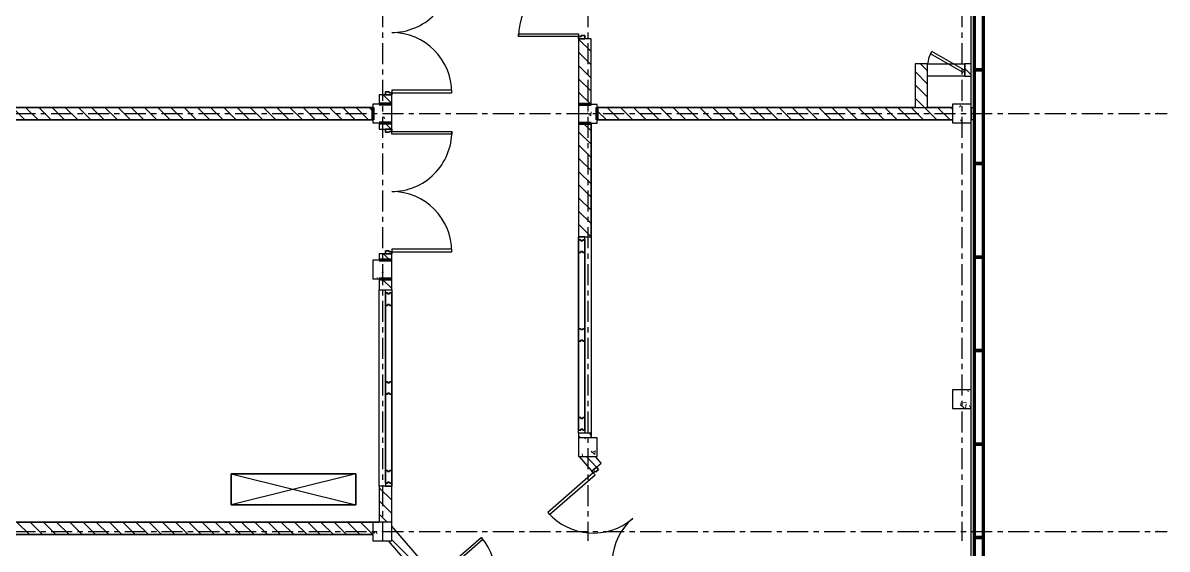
# Model space of a CAD drawing. Header units: millimetres. Extents: x -25371 to 2282244, y -90657 to 147824.
# Drawn here: x 2094679 to 2113042, y 26532 to 34970 of the extents above; entities that cross this region are included whole.
import ezdxf
from ezdxf.enums import TextEntityAlignment as Align

# ---------------------------------------------------------------- set-up
doc = ezdxf.new("R2010")
doc.units = ezdxf.units.MM
doc.linetypes.add('CENTER', pattern=[50.8, 31.75, -6.35, 6.35, -6.35])
doc.linetypes.add('TA_GL_000.90000', pattern=[2.475, 0.9, -0.225, 0.225, -0.225, 0.9])
for name, color, linetype in [('000 - 0_SYM_DWG_GRIDLINE_MAIN_COLOR_251', 251, 'Continuous'), ('000 - 0_SYM_DWG_SLOPE-SYM_TEXT_COLOR_3', 3, 'Continuous'), ('000 - EXISTING_BUILDING_MAIN_COLOR_1', 1, 'Continuous'), ('000 - EXISTING_BUILDING_MAIN_COLOR_251', 251, 'Continuous'), ('000 - GRID', 251, 'CENTER')]:
    doc.layers.add(name, color=color, linetype=linetype)
doc.styles.add('Arial', font='arial.ttf', dxfattribs={"height": 300})
doc.styles.add('TA', font='', dxfattribs={"height": 4.5})
doc.styles.get('TA').set_extended_font_data('Cordia New')
pattern_1 = [(45, (-24258.22, 8816.59), (-106.066, 106.066), [])]
pattern_2 = [(50, (-18558.2, 14816.6), (728.737, -63.756), [76.2, -838.2]), (355, (-18558.2, 14816.6), (-140.972, 764.228), [60.96, -670.56]), (100.451, (-18497.5, 14811.3), (587.77, 700.467), [64.76, -712.36]), (46.184, (-18558.2, 15019.8), (1084.316, -168.17), [114.3, -1257.3]), (96.636, (-18467.9, 15005.8), (949.61, 989.71), [97.14, -1068.54]), (351.184, (-18558.2, 15019.8), (949.62, 989.7), [91.44, -1005.84]), (21, (-18456.6, 14969), (606.458, -409.06), [76.2, -838.2]), (326, (-18456.6, 14969), (247.208, 736.753), [60.96, -670.56]), (71.451, (-18406.1, 14934.9), (853.668, 327.685), [64.76, -712.36]), (37.5, (-18558.22, 14816.59), (12.3547, 338.22), [33.528, -628.904, 33.528, -647.192, -673.1]), (37.5, (-18558.22, 14816.59), (12.3547, 338.22), [-1343.152, 33.528, -639.572]), (7.5, (-18558.2, 14816.6), (267.279, 400.722), [33.528, -354.584, 33.528, -613.664, -256.54]), (7.5, (-18558.2, 14816.6), (267.279, 400.722), [-1035.304, 33.528, -223.012]), (327.5, (-18784.78, 14816.59), (542.3633, -22.9153), [33.528, -220.472, 33.528, -1810.512]), (327.5, (-18784.78, 14816.59), (542.3633, -22.9153), [-287.528, -758.952, 33.528, -1018.032]), (317.5, (-18886.4, 14816.6), (592.517, 101.707), [33.528, -296.672, 33.528, -1239.52]), (317.5, (-18886.4, 14816.6), (592.517, 101.707), [-363.728, -492.76, 33.528, -713.232])]
pattern_3 = [(50, (-13978.2, 14816.6), (728.737, -63.756), [76.2, -838.2]), (355, (-13978.2, 14816.6), (-140.972, 764.228), [60.96, -670.56]), (100.451, (-13917.5, 14811.3), (587.77, 700.467), [64.76, -712.36]), (46.184, (-13978.2, 15019.8), (1084.316, -168.17), [114.3, -1257.3]), (96.636, (-13887.9, 15005.8), (949.61, 989.71), [97.14, -1068.54]), (351.184, (-13978.2, 15019.8), (949.62, 989.7), [91.44, -1005.84]), (21, (-13876.6, 14969), (606.458, -409.06), [76.2, -838.2]), (326, (-13876.6, 14969), (247.208, 736.753), [60.96, -670.56]), (71.451, (-13826.1, 14934.9), (853.668, 327.685), [64.76, -712.36]), (37.5, (-13978.22, 14816.59), (12.3547, 338.22), [33.528, -628.904, 33.528, -647.192, -673.1]), (37.5, (-13978.22, 14816.59), (12.3547, 338.22), [-1343.152, 33.528, -639.572]), (7.5, (-13978.2, 14816.6), (267.279, 400.722), [33.528, -354.584, 33.528, -613.664, -256.54]), (7.5, (-13978.2, 14816.6), (267.279, 400.722), [-1035.304, 33.528, -223.012]), (327.5, (-14204.78, 14816.59), (542.3633, -22.9153), [33.528, -220.472, 33.528, -1810.512]), (327.5, (-14204.78, 14816.59), (542.3633, -22.9153), [-287.528, -758.952, 33.528, -1018.032]), (317.5, (-14306.4, 14816.6), (592.517, 101.707), [33.528, -296.672, 33.528, -1239.52]), (317.5, (-14306.4, 14816.6), (592.517, 101.707), [-363.728, -492.76, 33.528, -713.232])]
pattern_4 = [(50, (-24258.2, 8816.6), (728.737, -63.756), [76.2, -838.2]), (355, (-24258.2, 8816.6), (-140.972, 764.228), [60.96, -670.56]), (100.451, (-24197.5, 8811.3), (587.77, 700.467), [64.76, -712.36]), (46.184, (-24258.2, 9019.8), (1084.316, -168.17), [114.3, -1257.3]), (96.636, (-24167.9, 9005.8), (949.61, 989.71), [97.14, -1068.54]), (351.184, (-24258.2, 9019.8), (949.62, 989.7), [91.44, -1005.84]), (21, (-24156.6, 8969), (606.458, -409.06), [76.2, -838.2]), (326, (-24156.6, 8969), (247.208, 736.753), [60.96, -670.56]), (71.451, (-24106.1, 8934.9), (853.668, 327.685), [64.76, -712.36]), (37.5, (-24258.22, 8816.59), (12.3547, 338.22), [33.528, -628.904, 33.528, -647.192, -673.1]), (37.5, (-24258.22, 8816.59), (12.3547, 338.22), [-1343.152, 33.528, -639.572]), (7.5, (-24258.2, 8816.6), (267.279, 400.722), [33.528, -354.584, 33.528, -613.664, -256.54]), (7.5, (-24258.2, 8816.6), (267.279, 400.722), [-1035.304, 33.528, -223.012]), (327.5, (-24484.78, 8816.59), (542.3633, -22.9153), [33.528, -220.472, 33.528, -758.952, -1051.56]), (327.5, (-24484.78, 8816.59), (542.3633, -22.9153), [-1046.48, 33.528, -1018.032]), (317.5, (-24586.4, 8816.6), (592.517, 101.707), [33.528, -296.672, 33.528, -492.76, -746.76]), (317.5, (-24586.4, 8816.6), (592.517, 101.707), [-856.488, 33.528, -713.232])]

# ---------------------------------------------------------------- blocks, each defined once
blk = doc.blocks.new('DPA_DR-DB-SW1 - D28_2000x2550 mm-5440789-2505-01 EGRESS LEVEL PLAN')
at = {"layer": '000 - EXISTING_BUILDING_MAIN_COLOR_251'}
for p, q in [((-965, 1071.35), (-922, 1071.35)), ((-965, 106.35), (-965, 1071.35)), ((-922, 1071.35), (-922, 106.35)), ((922, 1071.35), (922, 106.35)), ((965, 1071.35), (922, 1071.35)), ((965, 106.35), (965, 1071.35)), ((-965, 106.35), (-1000, 106.35)), ((-1000, 106.35), (-1000, 6.35)), ((-1000, 6.35), (-950, 6.35)), ((-922, 106.35), (-965, 106.35)), ((-965, 63.35), (-965, 106.35)), ((-950, 63.35), (-965, 63.35)), ((-950, 6.35), (-950, 63.35)), ((922, 106.35), (965, 106.35)), ((965, 63.35), (950, 63.35)), ((950, 63.35), (950, 6.35)), ((950, 6.35), (1000, 6.35)), ((965, 106.35), (965, 63.35)), ((1000, 106.35), (965, 106.35)), ((1000, 6.35), (1000, 106.35))]:
    blk.add_line(p, q, dxfattribs=at)
at = {"layer": '000 - EXISTING_BUILDING_MAIN_COLOR_251', "lineweight": 35}
for p, q in [((-1000, 6.35), (-1000, 106.35)), ((-1000, 106.35), (-965, 106.35)), ((-950, 6.35), (-1000, 6.35)), ((-965, 106.35), (-965, 63.35)), ((-965, 63.35), (-950, 63.35)), ((-950, 63.35), (-950, 6.35)), ((950, 6.35), (950, 63.35)), ((950, 63.35), (965, 63.35)), ((1000, 6.35), (950, 6.35)), ((965, 63.35), (965, 106.35)), ((965, 106.35), (1000, 106.35)), ((1000, 106.35), (1000, 6.35))]:
    blk.add_line(p, q, dxfattribs=at)
at = {"layer": '000 - EXISTING_BUILDING_MAIN_COLOR_251'}
for centre, start, end in [((-965, 106.35), 360, 90), ((965, 106.35), 90, 180)]:
    blk.add_arc(centre, 965, start, end, dxfattribs=at)
blk = doc.blocks.new('DPA_DR-DB-SW1 - D27_2000x2150 mm-5573033-2505-01 EGRESS LEVEL PLAN')
at = {"layer": '000 - EXISTING_BUILDING_MAIN_COLOR_251'}
for p, q in [((-965, 1071.35), (-922, 1071.35)), ((-965, 106.35), (-965, 1071.35)), ((-922, 1071.35), (-922, 106.35)), ((922, 1071.35), (922, 106.35)), ((965, 1071.35), (922, 1071.35)), ((965, 106.35), (965, 1071.35)), ((-965, 106.35), (-1000, 106.35)), ((-1000, 106.35), (-1000, 6.35)), ((-1000, 6.35), (-950, 6.35)), ((-922, 106.35), (-965, 106.35)), ((-965, 63.35), (-965, 106.35)), ((-950, 63.35), (-965, 63.35)), ((-950, 6.35), (-950, 63.35)), ((922, 106.35), (965, 106.35)), ((965, 63.35), (950, 63.35)), ((950, 63.35), (950, 6.35)), ((950, 6.35), (1000, 6.35)), ((965, 106.35), (965, 63.35)), ((1000, 106.35), (965, 106.35)), ((1000, 6.35), (1000, 106.35))]:
    blk.add_line(p, q, dxfattribs=at)
at = {"layer": '000 - EXISTING_BUILDING_MAIN_COLOR_251', "lineweight": 35}
for p, q in [((-1000, 6.35), (-1000, 106.35)), ((-1000, 106.35), (-965, 106.35)), ((-950, 6.35), (-1000, 6.35)), ((-965, 106.35), (-965, 63.35)), ((-965, 63.35), (-950, 63.35)), ((-950, 63.35), (-950, 6.35)), ((950, 6.35), (950, 63.35)), ((950, 63.35), (965, 63.35)), ((1000, 6.35), (950, 6.35)), ((965, 63.35), (965, 106.35)), ((965, 106.35), (1000, 106.35)), ((1000, 106.35), (1000, 6.35))]:
    blk.add_line(p, q, dxfattribs=at)
at = {"layer": '000 - EXISTING_BUILDING_MAIN_COLOR_251'}
for centre, start, end in [((-965, 106.35), 360, 90), ((965, 106.35), 90, 180)]:
    blk.add_arc(centre, 965, start, end, dxfattribs=at)
blk = doc.blocks.new('DPA_AC-BW - A33_3050H x 3150 W-5441142-2505-01 EGRESS LEVEL PLAN')
at = {"layer": '000 - EXISTING_BUILDING_MAIN_COLOR_1'}
for p, q in [((-1325, 0), (-1525, 0)), ((-1525, 0), (-1525, -35)), ((-1525, -35), (-1525, 0)), ((-1525, 0), (-1325, 0)), ((-1325, -35), (-1325, 0)), ((-1325, 0), (-1325, -35)), ((-100, 0), (-1325, 0)), ((-1325, 0), (-1325, -35)), ((-1325, -35), (-1325, 0)), ((-1325, 0), (-100, 0)), ((-1325, -35), (-1325, 0)), ((-1325, 0), (-100, 0)), ((-100, 0), (-1325, 0)), ((-1325, 0), (-1325, -35)), ((-1325, -35), (-1325, 0)), ((-1325, 0), (-100, 0)), ((-100, 0), (-1325, 0)), ((-1325, 0), (-1325, -35)), ((-100, 0), (-1325, 0)), ((-1325, 0), (-1325, -35)), ((-1325, 0), (-1325, -35)), ((-100, 0), (-1325, 0)), ((100, 0), (-100, 0)), ((-100, 0), (-100, -35)), ((-100, -35), (-100, 0)), ((-100, 0), (100, 0)), ((-100, -35), (-100, 0)), ((-100, 0), (-100, -35)), ((-100, 0), (-100, -35)), ((-100, -35), (-100, 0)), ((-100, 0), (-100, -35)), ((-100, -35), (-100, 0)), ((-100, -35), (-100, 0)), ((-100, -35), (-100, 0)), ((100, -35), (100, 0)), ((100, 0), (100, -35)), ((1325, 0), (100, 0)), ((100, 0), (100, -35)), ((100, -35), (100, 0)), ((100, 0), (1325, 0)), ((100, -35), (100, 0)), ((100, 0), (1325, 0)), ((1325, 0), (100, 0)), ((100, 0), (100, -35)), ((100, -35), (100, 0)), ((100, 0), (1325, 0)), ((1325, 0), (100, 0)), ((100, 0), (100, -35)), ((1325, 0), (100, 0)), ((100, 0), (100, -35)), ((100, 0), (100, -35)), ((1325, 0), (100, 0)), ((1525, 0), (1325, 0)), ((1325, 0), (1325, -35)), ((1325, -35), (1325, 0)), ((1325, 0), (1525, 0)), ((1325, -35), (1325, 0)), ((1325, 0), (1325, -35)), ((1325, 0), (1325, -35)), ((1325, -35), (1325, 0)), ((1325, 0), (1325, -35)), ((1325, -35), (1325, 0)), ((1325, -35), (1325, 0)), ((1325, -35), (1325, 0)), ((1525, 0), (1575, 0)), ((1525, -35), (1525, 0)), ((1525, -35), (1525, 0)), ((1525, 0), (1525, -35)), ((1575, 0), (1575, -100)), ((-1575, 0), (-1575, -100)), ((-1525, 0), (-1575, 0)), ((-1575, -100), (-1525, -100)), ((-1525, -35), (-1525, 0)), ((-1510, -35), (-1525, -35)), ((-1525, -35), (-1510, -35)), ((-1510, -35), (-1525, -35)), ((-1525, -65), (-1510, -65)), ((-1525, -100), (-1525, -65)), ((-1510, -65), (-1525, -65)), ((-1525, -65), (-1525, -100)), ((-1525, -100), (-1525, -65)), ((-1525, -65), (-1510, -65)), ((-1525, -100), (-1325, -100)), ((-1325, -100), (-1525, -100)), ((-1510, -65), (-1510, -35)), ((-1510, -35), (-1510, -65)), ((-1510, -65), (-1510, -35)), ((-1340, -65), (-1340, -35)), ((-1340, -35), (-1325, -35)), ((-1325, -35), (-1340, -35)), ((-1340, -35), (-1340, -65)), ((-1325, -35), (-1340, -35)), ((-1340, -35), (-1340, -65)), ((-1340, -65), (-1340, -35)), ((-1340, -35), (-1325, -35)), ((-1340, -65), (-1340, -35)), ((-1340, -35), (-1325, -35)), ((-1325, -35), (-1340, -35)), ((-1340, -35), (-1340, -65)), ((-1340, -65), (-1340, -35)), ((-1340, -35), (-1325, -35)), ((-1325, -35), (-1340, -35)), ((-1340, -35), (-1340, -65)), ((-1325, -35), (-1340, -35)), ((-1340, -35), (-1340, -65)), ((-1340, -35), (-1340, -65)), ((-1325, -35), (-1340, -35)), ((-1325, -65), (-1340, -65)), ((-1340, -65), (-1325, -65)), ((-1340, -65), (-1325, -65)), ((-1325, -65), (-1340, -65)), ((-1325, -65), (-1340, -65)), ((-1340, -65), (-1325, -65)), ((-1325, -65), (-1340, -65)), ((-1340, -65), (-1325, -65)), ((-1340, -65), (-1325, -65)), ((-1340, -65), (-1325, -65)), ((-1325, -100), (-1325, -65)), ((-1325, -65), (-1325, -100)), ((-1325, -65), (-1325, -100)), ((-1325, -100), (-1325, -65)), ((-1325, -100), (-1325, -65)), ((-1325, -65), (-1325, -100)), ((-1325, -100), (-1325, -65)), ((-1325, -65), (-1325, -100)), ((-1325, -65), (-1325, -100)), ((-1325, -65), (-1325, -100)), ((-1325, -100), (-100, -100)), ((-100, -100), (-1325, -100)), ((-100, -100), (-1325, -100)), ((-1325, -100), (-100, -100)), ((-100, -100), (-1325, -100)), ((-1325, -100), (-100, -100)), ((-1325, -100), (-100, -100)), ((-1325, -100), (-100, -100)), ((-100, -35), (-85, -35)), ((-85, -35), (-100, -35)), ((-85, -35), (-100, -35)), ((-100, -35), (-85, -35)), ((-100, -35), (-85, -35)), ((-85, -35), (-100, -35)), ((-100, -35), (-85, -35)), ((-85, -35), (-100, -35)), ((-85, -35), (-100, -35)), ((-85, -35), (-100, -35)), ((-85, -65), (-100, -65)), ((-100, -65), (-100, -100)), ((-100, -100), (-100, -65)), ((-100, -65), (-85, -65)), ((-100, -100), (-100, -65)), ((-100, -65), (-85, -65)), ((-85, -65), (-100, -65)), ((-100, -65), (-100, -100)), ((-85, -65), (-100, -65)), ((-100, -65), (-100, -100)), ((-100, -100), (-100, -65)), ((-100, -65), (-85, -65)), ((-85, -65), (-100, -65)), ((-100, -65), (-100, -100)), ((-100, -100), (-100, -65)), ((-100, -65), (-85, -65)), ((-100, -100), (-100, -65)), ((-100, -65), (-85, -65)), ((-100, -65), (-85, -65)), ((-100, -100), (-100, -65)), ((-100, -100), (100, -100)), ((100, -100), (-100, -100)), ((-85, -35), (-85, -65)), ((-85, -65), (-85, -35)), ((-85, -65), (-85, -35)), ((-85, -35), (-85, -65)), ((-85, -35), (-85, -65)), ((-85, -65), (-85, -35)), ((-85, -35), (-85, -65)), ((-85, -65), (-85, -35)), ((-85, -65), (-85, -35)), ((-85, -65), (-85, -35)), ((85, -65), (85, -35)), ((85, -35), (100, -35)), ((100, -35), (85, -35)), ((85, -35), (85, -65)), ((100, -35), (85, -35)), ((85, -35), (85, -65)), ((85, -65), (85, -35)), ((85, -35), (100, -35)), ((85, -65), (85, -35)), ((85, -35), (100, -35)), ((100, -35), (85, -35)), ((85, -35), (85, -65)), ((85, -65), (85, -35)), ((85, -35), (100, -35)), ((100, -35), (85, -35)), ((85, -35), (85, -65)), ((100, -35), (85, -35)), ((85, -35), (85, -65)), ((85, -35), (85, -65)), ((100, -35), (85, -35)), ((100, -65), (85, -65)), ((85, -65), (100, -65)), ((85, -65), (100, -65)), ((100, -65), (85, -65)), ((100, -65), (85, -65)), ((85, -65), (100, -65)), ((100, -65), (85, -65)), ((85, -65), (100, -65)), ((85, -65), (100, -65)), ((85, -65), (100, -65)), ((100, -100), (100, -65)), ((100, -65), (100, -100)), ((100, -65), (100, -100)), ((100, -100), (100, -65)), ((100, -100), (100, -65)), ((100, -65), (100, -100)), ((100, -100), (100, -65)), ((100, -65), (100, -100)), ((100, -65), (100, -100)), ((100, -65), (100, -100)), ((100, -100), (1325, -100)), ((1325, -100), (100, -100)), ((1325, -100), (100, -100)), ((100, -100), (1325, -100)), ((1325, -100), (100, -100)), ((100, -100), (1325, -100)), ((100, -100), (1325, -100)), ((100, -100), (1325, -100)), ((1325, -35), (1340, -35)), ((1340, -35), (1325, -35)), ((1340, -35), (1325, -35)), ((1325, -35), (1340, -35)), ((1325, -35), (1340, -35)), ((1340, -35), (1325, -35)), ((1325, -35), (1340, -35)), ((1340, -35), (1325, -35)), ((1340, -35), (1325, -35)), ((1340, -35), (1325, -35)), ((1340, -65), (1325, -65)), ((1325, -65), (1325, -100)), ((1325, -100), (1325, -65)), ((1325, -65), (1340, -65)), ((1325, -100), (1325, -65)), ((1325, -65), (1340, -65)), ((1340, -65), (1325, -65)), ((1325, -65), (1325, -100)), ((1340, -65), (1325, -65)), ((1325, -65), (1325, -100)), ((1325, -100), (1325, -65)), ((1325, -65), (1340, -65)), ((1340, -65), (1325, -65)), ((1325, -65), (1325, -100)), ((1325, -100), (1325, -65)), ((1325, -65), (1340, -65)), ((1325, -100), (1325, -65)), ((1325, -65), (1340, -65)), ((1325, -65), (1340, -65)), ((1325, -100), (1325, -65)), ((1325, -100), (1525, -100)), ((1525, -100), (1325, -100)), ((1340, -35), (1340, -65)), ((1340, -65), (1340, -35)), ((1340, -65), (1340, -35)), ((1340, -35), (1340, -65)), ((1340, -35), (1340, -65)), ((1340, -65), (1340, -35)), ((1340, -35), (1340, -65)), ((1340, -65), (1340, -35)), ((1340, -65), (1340, -35)), ((1340, -65), (1340, -35)), ((1510, -65), (1510, -35)), ((1510, -35), (1525, -35)), ((1510, -65), (1510, -35)), ((1510, -35), (1525, -35)), ((1525, -35), (1510, -35)), ((1510, -35), (1510, -65)), ((1525, -65), (1510, -65)), ((1525, -65), (1510, -65)), ((1510, -65), (1525, -65)), ((1525, -100), (1525, -65)), ((1525, -100), (1525, -65)), ((1525, -65), (1525, -100)), ((1575, -100), (1525, -100))]:
    blk.add_line(p, q, dxfattribs=at)
blk = doc.blocks.new('DPA_AC-BW - A33_3050H x 3150 W-5440962-2505-01 EGRESS LEVEL PLAN')
at = {"layer": '000 - EXISTING_BUILDING_MAIN_COLOR_1'}
for p, q in [((-1575, 100), (-1525, 100)), ((-1575, 0), (-1575, 100)), ((-1525, 0), (-1575, 0)), ((-1525, 100), (-1525, 65)), ((-1525, 100), (-1325, 100)), ((-1525, 65), (-1525, 100)), ((-1525, 100), (-1525, 65)), ((-1325, 100), (-1525, 100)), ((-1525, 65), (-1510, 65)), ((-1510, 65), (-1525, 65)), ((-1525, 65), (-1510, 65)), ((-1525, 35), (-1525, 0)), ((-1510, 35), (-1525, 35)), ((-1525, 35), (-1510, 35)), ((-1525, 0), (-1525, 35)), ((-1525, 35), (-1525, 0)), ((-1510, 35), (-1525, 35)), ((-1510, 65), (-1510, 35)), ((-1510, 35), (-1510, 65)), ((-1510, 65), (-1510, 35)), ((-1340, 65), (-1340, 35)), ((-1325, 65), (-1340, 65)), ((-1340, 65), (-1325, 65)), ((-1340, 35), (-1340, 65)), ((-1340, 65), (-1325, 65)), ((-1340, 35), (-1340, 65)), ((-1340, 65), (-1340, 35)), ((-1325, 65), (-1340, 65)), ((-1340, 35), (-1340, 65)), ((-1340, 65), (-1325, 65)), ((-1325, 65), (-1340, 65)), ((-1340, 65), (-1340, 35)), ((-1340, 35), (-1340, 65)), ((-1340, 65), (-1325, 65)), ((-1325, 65), (-1340, 65)), ((-1340, 65), (-1340, 35)), ((-1325, 65), (-1340, 65)), ((-1340, 65), (-1340, 35)), ((-1340, 65), (-1340, 35)), ((-1325, 65), (-1340, 65)), ((-1340, 35), (-1325, 35)), ((-1325, 35), (-1340, 35)), ((-1325, 35), (-1340, 35)), ((-1340, 35), (-1325, 35)), ((-1325, 35), (-1340, 35)), ((-1340, 35), (-1325, 35)), ((-1325, 35), (-1340, 35)), ((-1340, 35), (-1325, 35)), ((-1340, 35), (-1325, 35)), ((-1340, 35), (-1325, 35)), ((-1325, 100), (-1325, 65)), ((-1325, 65), (-1325, 100)), ((-1325, 100), (-100, 100)), ((-1325, 65), (-1325, 100)), ((-1325, 100), (-1325, 65)), ((-100, 100), (-1325, 100)), ((-1325, 65), (-1325, 100)), ((-1325, 100), (-100, 100)), ((-100, 100), (-1325, 100)), ((-1325, 100), (-1325, 65)), ((-1325, 65), (-1325, 100)), ((-1325, 100), (-100, 100)), ((-100, 100), (-1325, 100)), ((-1325, 100), (-1325, 65)), ((-100, 100), (-1325, 100)), ((-1325, 100), (-1325, 65)), ((-1325, 100), (-1325, 65)), ((-100, 100), (-1325, 100)), ((-1325, 35), (-1325, 0)), ((-1325, 0), (-1325, 35)), ((-1325, 0), (-1325, 35)), ((-1325, 35), (-1325, 0)), ((-1325, 0), (-1325, 35)), ((-1325, 35), (-1325, 0)), ((-1325, 0), (-1325, 35)), ((-1325, 35), (-1325, 0)), ((-1325, 35), (-1325, 0)), ((-1325, 35), (-1325, 0)), ((-100, 100), (100, 100)), ((-100, 65), (-100, 100)), ((-100, 100), (-100, 65)), ((100, 100), (-100, 100)), ((-100, 100), (-100, 65)), ((-100, 65), (-100, 100)), ((-100, 100), (-100, 65)), ((-100, 65), (-100, 100)), ((-100, 100), (-100, 65)), ((-100, 65), (-100, 100)), ((-100, 65), (-100, 100)), ((-100, 65), (-100, 100)), ((-85, 65), (-100, 65)), ((-100, 65), (-85, 65)), ((-100, 65), (-85, 65)), ((-85, 65), (-100, 65)), ((-100, 65), (-85, 65)), ((-85, 65), (-100, 65)), ((-100, 65), (-85, 65)), ((-85, 65), (-100, 65)), ((-85, 65), (-100, 65)), ((-85, 65), (-100, 65)), ((-100, 35), (-85, 35)), ((-100, 0), (-100, 35)), ((-100, 35), (-100, 0)), ((-85, 35), (-100, 35)), ((-100, 35), (-100, 0)), ((-85, 35), (-100, 35)), ((-100, 0), (-100, 35)), ((-100, 35), (-85, 35)), ((-100, 35), (-100, 0)), ((-85, 35), (-100, 35)), ((-100, 35), (-85, 35)), ((-100, 0), (-100, 35)), ((-100, 35), (-100, 0)), ((-85, 35), (-100, 35)), ((-100, 35), (-85, 35)), ((-100, 0), (-100, 35)), ((-100, 35), (-85, 35)), ((-100, 0), (-100, 35)), ((-100, 0), (-100, 35)), ((-100, 35), (-85, 35)), ((-85, 35), (-85, 65)), ((-85, 65), (-85, 35)), ((-85, 65), (-85, 35)), ((-85, 35), (-85, 65)), ((-85, 65), (-85, 35)), ((-85, 35), (-85, 65)), ((-85, 65), (-85, 35)), ((-85, 35), (-85, 65)), ((-85, 35), (-85, 65)), ((-85, 35), (-85, 65)), ((85, 65), (85, 35)), ((100, 65), (85, 65)), ((85, 65), (100, 65)), ((85, 35), (85, 65)), ((85, 65), (100, 65)), ((85, 35), (85, 65)), ((85, 65), (85, 35)), ((100, 65), (85, 65)), ((85, 35), (85, 65)), ((85, 65), (100, 65)), ((100, 65), (85, 65)), ((85, 65), (85, 35)), ((85, 35), (85, 65)), ((85, 65), (100, 65)), ((100, 65), (85, 65)), ((85, 65), (85, 35)), ((100, 65), (85, 65)), ((85, 65), (85, 35)), ((85, 65), (85, 35)), ((100, 65), (85, 65)), ((85, 35), (100, 35)), ((100, 35), (85, 35)), ((100, 35), (85, 35)), ((85, 35), (100, 35)), ((100, 35), (85, 35)), ((85, 35), (100, 35)), ((100, 35), (85, 35)), ((85, 35), (100, 35)), ((85, 35), (100, 35)), ((85, 35), (100, 35)), ((100, 100), (100, 65)), ((100, 65), (100, 100)), ((100, 100), (1325, 100)), ((100, 65), (100, 100)), ((100, 100), (100, 65)), ((1325, 100), (100, 100)), ((100, 65), (100, 100)), ((100, 100), (1325, 100)), ((1325, 100), (100, 100)), ((100, 100), (100, 65)), ((100, 65), (100, 100)), ((100, 100), (1325, 100)), ((1325, 100), (100, 100)), ((100, 100), (100, 65)), ((1325, 100), (100, 100)), ((100, 100), (100, 65)), ((100, 100), (100, 65)), ((1325, 100), (100, 100)), ((100, 35), (100, 0)), ((100, 0), (100, 35)), ((100, 0), (100, 35)), ((100, 35), (100, 0)), ((100, 0), (100, 35)), ((100, 35), (100, 0)), ((100, 0), (100, 35)), ((100, 35), (100, 0)), ((100, 35), (100, 0)), ((100, 35), (100, 0)), ((1325, 100), (1525, 100)), ((1325, 65), (1325, 100)), ((1325, 100), (1325, 65)), ((1525, 100), (1325, 100)), ((1325, 100), (1325, 65)), ((1325, 65), (1325, 100)), ((1325, 100), (1325, 65)), ((1325, 65), (1325, 100)), ((1325, 100), (1325, 65)), ((1325, 65), (1325, 100)), ((1325, 65), (1325, 100)), ((1325, 65), (1325, 100)), ((1340, 65), (1325, 65)), ((1325, 65), (1340, 65)), ((1325, 65), (1340, 65)), ((1340, 65), (1325, 65)), ((1325, 65), (1340, 65)), ((1340, 65), (1325, 65)), ((1325, 65), (1340, 65)), ((1340, 65), (1325, 65)), ((1340, 65), (1325, 65)), ((1340, 65), (1325, 65)), ((1325, 35), (1340, 35)), ((1325, 0), (1325, 35)), ((1325, 35), (1325, 0)), ((1340, 35), (1325, 35)), ((1325, 35), (1325, 0)), ((1340, 35), (1325, 35)), ((1325, 35), (1340, 35)), ((1325, 0), (1325, 35)), ((1340, 35), (1325, 35)), ((1325, 35), (1325, 0)), ((1325, 0), (1325, 35)), ((1325, 35), (1340, 35)), ((1340, 35), (1325, 35)), ((1325, 35), (1325, 0)), ((1325, 0), (1325, 35)), ((1325, 35), (1340, 35)), ((1325, 0), (1325, 35)), ((1325, 35), (1340, 35)), ((1325, 35), (1340, 35)), ((1325, 0), (1325, 35)), ((1340, 35), (1340, 65)), ((1340, 65), (1340, 35)), ((1340, 65), (1340, 35)), ((1340, 35), (1340, 65)), ((1340, 65), (1340, 35)), ((1340, 35), (1340, 65)), ((1340, 65), (1340, 35)), ((1340, 35), (1340, 65)), ((1340, 35), (1340, 65)), ((1340, 35), (1340, 65)), ((1510, 65), (1510, 35)), ((1525, 65), (1510, 65)), ((1510, 65), (1510, 35)), ((1525, 65), (1510, 65)), ((1510, 65), (1525, 65)), ((1510, 35), (1510, 65)), ((1510, 35), (1525, 35)), ((1510, 35), (1525, 35)), ((1525, 35), (1510, 35)), ((1525, 100), (1525, 65)), ((1575, 100), (1525, 100)), ((1525, 100), (1525, 65)), ((1525, 65), (1525, 100)), ((1525, 35), (1525, 0)), ((1525, 35), (1525, 0)), ((1525, 0), (1525, 35)), ((1575, 0), (1575, 100)), ((-1325, 0), (-1525, 0)), ((-1525, 0), (-1325, 0)), ((-100, 0), (-1325, 0)), ((-1325, 0), (-100, 0)), ((-100, 0), (-1325, 0)), ((-1325, 0), (-100, 0)), ((-100, 0), (-1325, 0)), ((-1325, 0), (-100, 0)), ((-1325, 0), (-100, 0)), ((-1325, 0), (-100, 0)), ((100, 0), (-100, 0)), ((-100, 0), (100, 0)), ((1325, 0), (100, 0)), ((100, 0), (1325, 0)), ((1325, 0), (100, 0)), ((100, 0), (1325, 0)), ((1325, 0), (100, 0)), ((100, 0), (1325, 0)), ((100, 0), (1325, 0)), ((100, 0), (1325, 0)), ((1525, 0), (1325, 0)), ((1325, 0), (1525, 0)), ((1525, 0), (1575, 0))]:
    blk.add_line(p, q, dxfattribs=at)
blk = doc.blocks.new('DPA_Rectangular - 300 x 300mm-V64-2505-01 EGRESS LEVEL PLAN')
at = {"layer": '000 - EXISTING_BUILDING_MAIN_COLOR_1', "lineweight": 9}
h = blk.add_hatch(dxfattribs=at)
h.set_pattern_fill('FP_12', color=256, style=0, pattern_type=2)
h.set_pattern_definition(pattern_2)
h.paths.add_polyline_path([(-50, -150), (150, -150), (150, 150), (-150, 150), (-150, -150), (-100, -150)])
h = blk.add_hatch(dxfattribs=at)
h.set_pattern_fill('FP_12', color=256, style=0, pattern_type=2)
h.set_pattern_definition(pattern_2)
h.paths.add_polyline_path([(-50, -150), (150, -150), (150, 150), (-150, 150), (-150, -150), (-100, -150)])
at = {"layer": '000 - EXISTING_BUILDING_MAIN_COLOR_1'}
for p, q in [((150, 150), (-150, 150)), ((-150, 150), (-150, -150)), ((150, -150), (150, 150)), ((-150, -150), (150, -150))]:
    blk.add_line(p, q, dxfattribs=at)
blk = doc.blocks.new('DPA_DR-DB-SW1 - D27_2000x2150 mm-V79-2505-01 EGRESS LEVEL PLAN')
at = {"layer": '000 - EXISTING_BUILDING_MAIN_COLOR_251'}
for p, q in [((-965, 1071.35), (-922, 1071.35)), ((-965, 106.35), (-965, 1071.35)), ((-922, 1071.35), (-922, 106.35)), ((922, 1071.35), (922, 106.35)), ((965, 1071.35), (922, 1071.35)), ((965, 106.35), (965, 1071.35)), ((-965, 106.35), (-1000, 106.35)), ((-1000, 106.35), (-1000, 6.35)), ((-1000, 6.35), (-950, 6.35)), ((-922, 106.35), (-965, 106.35)), ((-965, 63.35), (-965, 106.35)), ((-950, 63.35), (-965, 63.35)), ((-950, 6.35), (-950, 63.35)), ((922, 106.35), (965, 106.35)), ((965, 63.35), (950, 63.35)), ((950, 63.35), (950, 6.35)), ((950, 6.35), (1000, 6.35)), ((965, 106.35), (965, 63.35)), ((1000, 106.35), (965, 106.35)), ((1000, 6.35), (1000, 106.35))]:
    blk.add_line(p, q, dxfattribs=at)
at = {"layer": '000 - EXISTING_BUILDING_MAIN_COLOR_251', "lineweight": 35}
for p, q in [((-1000, 6.35), (-1000, 106.35)), ((-1000, 106.35), (-965, 106.35)), ((-950, 6.35), (-1000, 6.35)), ((-965, 106.35), (-965, 63.35)), ((-965, 63.35), (-950, 63.35)), ((-950, 63.35), (-950, 6.35)), ((950, 6.35), (950, 63.35)), ((950, 63.35), (965, 63.35)), ((1000, 6.35), (950, 6.35)), ((965, 63.35), (965, 106.35)), ((965, 106.35), (1000, 106.35)), ((1000, 106.35), (1000, 6.35))]:
    blk.add_line(p, q, dxfattribs=at)
at = {"layer": '000 - EXISTING_BUILDING_MAIN_COLOR_251'}
for centre, start, end in [((-965, 106.35), 360, 90), ((965, 106.35), 90, 180)]:
    blk.add_arc(centre, 965, start, end, dxfattribs=at)
blk = doc.blocks.new('DPA_DR-DB-SW1 - D27_2000x2150 mm-V80-2505-01 EGRESS LEVEL PLAN')
at = {"layer": '000 - EXISTING_BUILDING_MAIN_COLOR_251'}
for p, q in [((-965, 1071.35), (-922, 1071.35)), ((-965, 106.35), (-965, 1071.35)), ((-922, 1071.35), (-922, 106.35)), ((922, 1071.35), (922, 106.35)), ((965, 1071.35), (922, 1071.35)), ((965, 106.35), (965, 1071.35)), ((-965, 106.35), (-1000, 106.35)), ((-1000, 106.35), (-1000, 6.35)), ((-1000, 6.35), (-950, 6.35)), ((-922, 106.35), (-965, 106.35)), ((-965, 63.35), (-965, 106.35)), ((-950, 63.35), (-965, 63.35)), ((-950, 6.35), (-950, 63.35)), ((922, 106.35), (965, 106.35)), ((965, 63.35), (950, 63.35)), ((950, 63.35), (950, 6.35)), ((950, 6.35), (1000, 6.35)), ((965, 106.35), (965, 63.35)), ((1000, 106.35), (965, 106.35)), ((1000, 6.35), (1000, 106.35))]:
    blk.add_line(p, q, dxfattribs=at)
at = {"layer": '000 - EXISTING_BUILDING_MAIN_COLOR_251', "lineweight": 35}
for p, q in [((-1000, 6.35), (-1000, 106.35)), ((-1000, 106.35), (-965, 106.35)), ((-950, 6.35), (-1000, 6.35)), ((-965, 106.35), (-965, 63.35)), ((-965, 63.35), (-950, 63.35)), ((-950, 63.35), (-950, 6.35)), ((950, 6.35), (950, 63.35)), ((950, 63.35), (965, 63.35)), ((1000, 6.35), (950, 6.35)), ((965, 63.35), (965, 106.35)), ((965, 106.35), (1000, 106.35)), ((1000, 106.35), (1000, 6.35))]:
    blk.add_line(p, q, dxfattribs=at)
at = {"layer": '000 - EXISTING_BUILDING_MAIN_COLOR_251'}
for centre, start, end in [((-965, 106.35), 360, 90), ((965, 106.35), 90, 180)]:
    blk.add_arc(centre, 965, start, end, dxfattribs=at)
blk = doc.blocks.new('DPA_Rectangular - 300 x 300mm-V97-2505-01 EGRESS LEVEL PLAN')
at = {"layer": '000 - EXISTING_BUILDING_MAIN_COLOR_1', "lineweight": 9}
h = blk.add_hatch(dxfattribs=at)
h.set_pattern_fill('FP_21', color=256, style=0, pattern_type=2)
h.set_pattern_definition(pattern_3)
h.paths.add_polyline_path([(150, -150), (150, 150), (-150, 150), (-150, -150)])
h = blk.add_hatch(dxfattribs=at)
h.set_pattern_fill('FP_21', color=256, style=0, pattern_type=2)
h.set_pattern_definition(pattern_3)
h.paths.add_polyline_path([(150, -150), (150, 150), (-150, 150), (-150, -150)])
at = {"layer": '000 - EXISTING_BUILDING_MAIN_COLOR_1'}
for p, q in [((150, 150), (-150, 150)), ((-150, 150), (-150, -150)), ((150, -150), (150, 150)), ((-150, -150), (150, -150))]:
    blk.add_line(p, q, dxfattribs=at)
blk = doc.blocks.new('System Panel - DPA-AR_Facade_Solid Panel 150mm-5074316-2505-01 EGRESS LEVEL PLAN')
at = {"layer": '000 - EXISTING_BUILDING_MAIN_COLOR_1', "lineweight": 70}
for p, q in [((750, 200), (-750, 200)), ((-750, 200), (-750, 50)), ((750, 50), (750, 200)), ((-750, 50), (750, 50))]:
    blk.add_line(p, q, dxfattribs=at)
blk = doc.blocks.new('A19 - A3 _Wall_ Acess Panel 600x600-5441504-2505-01 EGRESS LEVEL PLAN')
at = {"layer": '000 - EXISTING_BUILDING_MAIN_COLOR_1'}
for p, q in [((-290, 4), (-269, 41)), ((-290, 4), (229, -296)), ((-269, 41), (251, -259)), ((251, -259), (229, -296))]:
    blk.add_line(p, q, dxfattribs=at)
blk.add_arc((-150, -54), 452, 332.3021, 354.1004, dxfattribs=at)
blk = doc.blocks.new('M_Concrete-Rectangular-Column - C1 300 x 300mm-V108-2505-01 EGRESS LEVEL PLAN')
at = {"layer": '000 - EXISTING_BUILDING_MAIN_COLOR_1', "lineweight": 9}
h = blk.add_hatch(dxfattribs=at)
h.set_pattern_fill('FP_32', color=256, style=0, pattern_type=2)
h.set_pattern_definition([(50, (-13208.2, 8816.5), (728.737, -63.756), [76.2, -838.2]), (355, (-13208.2, 8816.5), (-140.97, 764.228), [60.96, -670.56]), (100.451, (-13147.5, 8811.2), (587.77, 700.467), [64.76, -712.36]), (46.184, (-13208.2, 9019.7), (1084.316, -168.17), [114.3, -1257.3]), (96.636, (-13117.8, 9005.7), (949.61, 989.71), [97.14, -1068.54]), (351.184, (-13208.2, 9019.7), (949.62, 989.7), [91.44, -1005.84]), (21, (-13106.6, 8968.9), (606.458, -409.06), [76.2, -838.2]), (326, (-13106.6, 8968.9), (247.21, 736.753), [60.96, -670.56]), (71.451, (-13056.06, 8934.8), (853.668, 327.685), [64.76, -712.36]), (37.5, (-13208.2, 8816.5), (12.3547, 338.22), [33.528, -628.904, 33.528, -647.192, -673.1]), (37.5, (-13208.2, 8816.5), (12.3547, 338.22), [-1343.152, 33.528, -639.572]), (7.5, (-13208.2, 8816.5), (267.279, 400.722), [33.528, -354.584, 33.528, -613.664, -256.54]), (7.5, (-13208.2, 8816.5), (267.279, 400.722), [-1035.304, 33.528, -223.012]), (327.5, (-13434.77, 8816.5), (542.3633, -22.9153), [33.528, -220.472, 33.528, -1810.512]), (327.5, (-13434.77, 8816.5), (542.3633, -22.9153), [-287.528, -758.952, 33.528, -1018.032]), (317.5, (-13536.37, 8816.5), (592.517, 101.707), [33.528, -296.672, 33.528, -492.76, -746.76]), (317.5, (-13536.37, 8816.5), (592.517, 101.707), [-856.488, 33.528, -713.232])])
h.paths.add_polyline_path([(-150, -150), (150, -150), (150, 150), (-150, 150), (-150, -121)])
at = {"layer": '000 - EXISTING_BUILDING_MAIN_COLOR_1'}
for p, q in [((150, 150), (-150, 150)), ((-150, 150), (-150, -150)), ((150, -150), (150, 150)), ((-150, -150), (150, -150))]:
    blk.add_line(p, q, dxfattribs=at)
blk = doc.blocks.new('M_Concrete-Rectangular-Column - C1 300 x 300mm-V109-2505-01 EGRESS LEVEL PLAN')
at = {"layer": '000 - EXISTING_BUILDING_MAIN_COLOR_1', "lineweight": 9}
h = blk.add_hatch(dxfattribs=at)
h.set_pattern_fill('FP_33', color=256, style=0, pattern_type=2)
h.set_pattern_definition([(50, (-11855.14, 5516.5), (728.737, -63.756), [76.2, -838.2]), (355, (-11855.14, 5516.5), (-140.97, 764.228), [60.96, -670.56]), (100.451, (-11794.4, 5511.2), (587.77, 700.467), [64.76, -712.36]), (46.184, (-11855.1, 5719.7), (1084.316, -168.17), [114.3, -1257.3]), (96.636, (-11764.8, 5705.7), (949.61, 989.71), [97.14, -1068.54]), (351.184, (-11855.1, 5719.7), (949.62, 989.7), [91.44, -1005.84]), (21, (-11753.54, 5668.9), (606.458, -409.06), [76.2, -838.2]), (326, (-11753.54, 5668.9), (247.21, 736.753), [60.96, -670.56]), (71.451, (-11703, 5634.8), (853.67, 327.685), [64.76, -712.36]), (37.5, (-11855.14, 5516.5), (12.3547, 338.22), [33.528, -628.904, 33.528, -647.192, -673.1]), (37.5, (-11855.14, 5516.5), (12.3547, 338.22), [-1343.152, 33.528, -639.572]), (7.5, (-11855.14, 5516.5), (267.279, 400.722), [33.528, -354.584, 33.528, -613.664, -256.54]), (7.5, (-11855.14, 5516.5), (267.279, 400.722), [-1035.304, 33.528, -223.012]), (327.5, (-12081.7, 5516.5), (542.3633, -22.9153), [33.528, -220.472, 33.528, -1810.512]), (327.5, (-12081.7, 5516.5), (542.3633, -22.9153), [-287.528, -758.952, 33.528, -1018.032]), (317.5, (-12183.3, 5516.5), (592.517, 101.707), [33.528, -296.672, 33.528, -492.76, -746.76]), (317.5, (-12183.3, 5516.5), (592.517, 101.707), [-856.488, 33.528, -713.232])])
h.paths.add_polyline_path([(-150, -150), (150, -150), (150, 150), (-150, 150), (-150, -93)])
at = {"layer": '000 - EXISTING_BUILDING_MAIN_COLOR_1'}
for p, q in [((150, 150), (-150, 150)), ((-150, 150), (-150, -150)), ((150, -150), (150, 150)), ((-150, -150), (150, -150))]:
    blk.add_line(p, q, dxfattribs=at)
blk = doc.blocks.new('A$C4b8f3cd2')
at = {"layer": '000 - EXISTING_BUILDING_MAIN_COLOR_251', "lineweight": 9}
h = blk.add_hatch(dxfattribs=at)
h.set_pattern_fill('FP_3', color=256, style=0, pattern_type=2)
h.set_pattern_definition(pattern_1)
h.paths.add_polyline_path([(-12250, 3350), (-12250, 12050), (-12450, 12050), (-12450, 3450), (-12253, 3450), (-12253, 3350)])
h = blk.add_hatch(dxfattribs=at)
h.set_pattern_fill('FP_3', color=256, style=0, pattern_type=2)
h.set_pattern_definition(pattern_1)
h.paths.add_polyline_path([(-5800, 3450), (-5600, 3450), (-5600, 11550), (-5800, 11550), (-5800, 3725)])
h.paths.add_polyline_path([(-5800, 11850), (-5600, 11850), (-5600, 12050), (-5800, 12050)])
h = blk.add_hatch(dxfattribs=at)
h.set_pattern_fill('FP_3', color=256, style=0, pattern_type=2)
h.set_pattern_definition(pattern_1)
h.paths.add_polyline_path([(-8003, 3150), (-7950, 3150), (-7950, 3350), (-8050, 3350), (-8050, 3150)])
h.paths.add_polyline_path([(-5950, 3150), (-5850, 3150), (-5850, 3350), (-5950, 3350), (-5950, 3193)])
h.paths.add_polyline_path([(-8525, 3150), (-8350, 3150), (-8350, 3350), (-8525, 3350), (-8525, 3250)])
h.paths.add_polyline_path([(-5400, 3150), (-5400, 3350), (-5550, 3350), (-5550, 3150)])
h.paths.add_polyline_path([(-12314, 3150), (-11675, 3150), (-11675, 3350), (-12253, 3350), (-12253, 3150), (-12314, 3150)])
h.paths.add_polyline_path([(-2208, 3150), (-150, 3150), (-150, 3350), (-3400, 3350), (-3400, 3150)])
h.paths.add_polyline_path([(6500, 3150), (6500, 3150), (6500, 3350), (4900, 3350), (4900, 3150), (6057, 3150)])
h.paths.add_polyline_path([(6850, 3150), (6850, 3350), (6800, 3350), (6800, 3150)])
h.paths.add_polyline_path([(650, 3150), (650, 3350), (150, 3350), (150, 3150), (650, 3150)])
h.paths.add_polyline_path([(3400, 3150), (3800, 3150), (3800, 3350), (2650, 3350), (2650, 3150)])
h = blk.add_hatch(dxfattribs=at)
h.set_pattern_fill('FP_25', color=256, style=0, pattern_type=2)
h.set_pattern_definition(pattern_4)
h.paths.add_polyline_path([(-8350, 3150), (-8050, 3150), (-8050, 3450), (-8350, 3450), (-8350, 3350)])
h = blk.add_hatch(dxfattribs=at)
h.set_pattern_fill('FP_25', color=256, style=0, pattern_type=2)
h.set_pattern_definition(pattern_4)
h.paths.add_polyline_path([(-5850, 3150), (-5550, 3150), (-5550, 3450), (-5850, 3450), (-5850, 3350)])
h = blk.add_hatch(dxfattribs=at)
h.set_pattern_fill('FP_3', color=256, style=0, pattern_type=2)
h.set_pattern_definition(pattern_1)
h.paths.add_polyline_path([(-17178, -1078), (-14612, 1153), (-14743, 1304), (-14894, 1172), (-14763, 1021), (-14990, 825), (-15121, 975), (-17309, -927), (-17180, -1076)])
h.paths.add_polyline_path([(-13103, 2465), (-12314, 3150), (-12553, 3150), (-12553, 3208), (-13234, 2616), (-13111, 2474)])
h = blk.add_hatch(dxfattribs=at)
h.set_pattern_fill('FP_3', color=256, style=0, pattern_type=2)
h.set_pattern_definition(pattern_1)
h.paths.add_polyline_path([(4000, -50), (4000, 150), (3600, 150), (3600, -50), (3810, -50)])
h.paths.add_polyline_path([(-2500, -50), (-150, -50), (-150, 150), (-2500, 150), (-2500, 50)])
h.paths.add_polyline_path([(2438, -50), (2500, -50), (2500, 150), (150, 150), (150, -50)])
h.paths.add_polyline_path([(-4500, -50), (-4500, 150), (-5553, 150), (-5553, -50), (-4562, -50)])
h.paths.add_polyline_path([(-7675, -50), (-5853, -50), (-5853, 150), (-7675, 150), (-7675, 50)])
h.paths.add_polyline_path([(-10900, -50), (-10825, -50), (-10825, 150), (-10900, 150), (-10900, 24)])
h.paths.add_polyline_path([(-11423, -50), (-11200, -50), (-11200, 144), (-11371, -5)])
h = blk.add_hatch(dxfattribs=at)
h.set_pattern_fill('FP_25', color=256, style=0, pattern_type=2)
h.set_pattern_definition(pattern_4)
h.paths.add_polyline_path([(-5853, -150), (-5553, -150), (-5553, 150), (-5853, 150), (-5853, -50)])
h = blk.add_hatch(dxfattribs=at)
h.set_pattern_fill('FP_3', color=256, style=0, pattern_type=2)
h.set_pattern_definition(pattern_1)
h.paths.add_polyline_path([(-13117, -1787), (-12815, -1525), (-12946, -1374), (-13248, -1636), (-13117, -1787)])
h.paths.add_polyline_path([(-11305, -213), (-11200, -121), (-11200, -50), (-11423, -50), (-11437, -62), (-11342, -170)])
h = blk.add_hatch(dxfattribs=at)
h.set_pattern_fill('FP_3', color=256, style=0, pattern_type=2)
h.set_pattern_definition(pattern_1)
h.paths.add_polyline_path([(-5800, -5850), (-5600, -5850), (-5600, -150), (-5800, -150), (-5800, -5353)])
h = blk.add_hatch(dxfattribs=at)
h.set_pattern_fill('FP_3', color=256, style=0, pattern_type=2)
h.set_pattern_definition(pattern_1)
h.paths.add_polyline_path([(-4900, -5450), (-4900, -5250), (-5600, -5250), (-5600, -5450)])
h = blk.add_hatch(dxfattribs=at)
h.set_pattern_fill('FP_3', color=256, style=0, pattern_type=2)
h.set_pattern_definition(pattern_1)
h.paths.add_polyline_path([(-5100, -6150), (-4900, -6150), (-4900, -6050), (-5100, -6050)])
at = {"layer": '000 - EXISTING_BUILDING_MAIN_COLOR_1'}
for p, q in [((-12450, 12050), (-12450, 3450)), ((-12450, 3450), (-12450, 12050)), ((-12250, 3350), (-12250, 12050)), ((-12250, 12050), (-12250, 3350)), ((-5800, 11550), (-5800, 3450)), ((-5800, 3450), (-5800, 11550)), ((-5600, 3450), (-5600, 11550)), ((-5600, 11550), (-5600, 3450)), ((-11475, 3725), (-11975, 5725)), ((-11475, 5725), (-11975, 3725)), ((-11975, 5725), (-11475, 5725)), ((-11975, 3725), (-11975, 5725)), ((-11975, 5725), (-11475, 5725)), ((-11975, 3725), (-11975, 5725)), ((-11475, 5725), (-11975, 5725)), ((-11975, 5725), (-11475, 5725)), ((-11975, 5725), (-11975, 3725)), ((-11975, 3725), (-11975, 5725)), ((-11475, 5725), (-11475, 3725)), ((-11475, 5725), (-11475, 3725)), ((-11475, 5725), (-11475, 3725)), ((-11475, 3725), (-11475, 5725)), ((-11475, 3725), (-11975, 3725)), ((-11475, 3725), (-11975, 3725)), ((-11975, 3725), (-11475, 3725)), ((-11475, 3725), (-11975, 3725)), ((-11675, 3350), (-12250, 3350)), ((-11675, 3250), (-11675, 3350)), ((-11675, 3350), (-8525, 3350)), ((-11675, 3150), (-11675, 3350)), ((-8350, 3350), (-8525, 3350)), ((-8525, 3350), (-8525, 3250)), ((-8525, 3350), (-8525, 3150)), ((-8050, 3450), (-8350, 3450)), ((-8350, 3450), (-8350, 3350)), ((-8050, 3350), (-8050, 3450)), ((-7950, 3350), (-8050, 3350)), ((-7950, 3250), (-7950, 3350)), ((-7950, 3150), (-7950, 3350)), ((-5850, 3350), (-5950, 3350)), ((-5950, 3350), (-5950, 3250)), ((-5950, 3350), (-5950, 3150)), ((-5800, 3450), (-5850, 3450)), ((-5850, 3450), (-5850, 3350)), ((-5550, 3450), (-5600, 3450)), ((-5550, 3350), (-5550, 3450)), ((-5400, 3350), (-5550, 3350)), ((-5400, 3250), (-5400, 3350)), ((-5400, 3150), (-5400, 3350)), ((-12553, 3208), (-13234, 2616)), ((-13103, 2465), (-12314, 3150)), ((-12450, 3150), (-11675, 3150)), ((-11675, 3150), (-11675, 3250)), ((-8525, 3150), (-11675, 3150)), ((-8525, 3250), (-8525, 3150)), ((-8525, 3150), (-8350, 3150)), ((-8350, 3150), (-8050, 3150)), ((-8050, 3150), (-7950, 3150)), ((-7950, 3150), (-7950, 3250)), ((-5950, 3250), (-5950, 3150)), ((-5950, 3150), (-5850, 3150)), ((-5850, 3150), (-5550, 3150)), ((-5550, 3150), (-5400, 3150)), ((-5400, 3150), (-5400, 3250)), ((-11308, 50), (-11423, -50)), ((-11200, 144), (-11308, 50)), ((-10825, 150), (-10900, 150)), ((-10825, 50), (-10825, 150)), ((-10825, 150), (-7675, 150)), ((-10825, -50), (-10825, 150)), ((-10825, -50), (-10825, 50)), ((-5853, 150), (-7675, 150)), ((-7675, 150), (-7675, 50)), ((-7675, 150), (-7675, -50)), ((-7675, 50), (-7675, -50)), ((-5553, 150), (-5853, 150)), ((-4500, 150), (-5553, 150)), ((-4500, 50), (-4500, 150)), ((-4500, -50), (-4500, 150)), ((-4500, -50), (-4500, 50)), ((-11423, -50), (-11437, -62)), ((-11437, -62), (-11371, -137)), ((-11437, -62), (-11305, -213)), ((-11371, -137), (-11305, -213)), ((-11305, -213), (-11200, -121)), ((-10900, -50), (-10825, -50)), ((-5853, -50), (-10900, -50)), ((-7675, -50), (-10825, -50)), ((-7675, -50), (-5853, -50)), ((-5853, -50), (-5853, -150)), ((-5853, -150), (-5800, -150)), ((-5800, -150), (-5800, -5850)), ((-5800, -5850), (-5800, -150)), ((-5600, -5250), (-5600, -150)), ((-5600, -150), (-5600, -5850)), ((-5600, -150), (-5553, -150)), ((-5553, -50), (-4500, -50)), ((-5553, -150), (-5553, -50)), ((-4900, -5250), (-5600, -5250)), ((-4900, -5450), (-4900, -5250)), ((-5600, -5850), (-5600, -5450)), ((-5600, -5450), (-4900, -5450)), ((-5100, -6050), (-5100, -5450)), ((-5100, -5450), (-4900, -5450)), ((-4900, -5450), (-4900, -6050)), ((-5100, -6050), (-5100, -6150)), ((-5000, -6050), (-5100, -6050)), ((-5100, -6050), (-4900, -6050)), ((-4900, -6050), (-5000, -6050)), ((-4900, -6150), (-4900, -6050)), ((-16811, -6150), (6800, -6150)), ((-16767, -6200), (-5800, -6200)), ((-5800, -6150), (-5600, -6150)), ((-5600, -6150), (-5800, -6150)), ((-5600, -6150), (-5800, -6150)), ((-5800, -6150), (-5600, -6150)), ((-5800, -6200), (-5800, -6150)), ((-5600, -6150), (-5600, -6200)), ((-5600, -6200), (3800, -6200)), ((-5100, -6150), (-5000, -6150)), ((-5000, -6150), (-4900, -6150))]:
    blk.add_line(p, q, dxfattribs=at)
at = {"layer": '000 - EXISTING_BUILDING_MAIN_COLOR_1', "lineweight": 9}
for p, q in [((-8350, 3250), (-8350, 3350)), ((-8050, 3350), (-8050, 3250)), ((-5850, 3250), (-5850, 3350)), ((-5800, 3450), (-5600, 3450)), ((-5550, 3350), (-5550, 3250)), ((-8350, 3150), (-8350, 3250)), ((-8050, 3250), (-8050, 3150)), ((-5850, 3150), (-5850, 3250)), ((-5550, 3250), (-5550, 3150)), ((-5853, 50), (-5853, 150)), ((-5853, -50), (-5853, 50)), ((-5553, 150), (-5553, 50)), ((-5553, 50), (-5553, -50)), ((-5600, -150), (-5800, -150))]:
    blk.add_line(p, q, dxfattribs=at)
at = {"layer": '000 - EXISTING_BUILDING_MAIN_COLOR_1', "lineweight": 100}
for p, q in [((-8350, 3350), (-8350, 3150)), ((-8050, 3150), (-8050, 3350)), ((-5850, 3350), (-5850, 3150)), ((-5600, 3450), (-5800, 3450)), ((-5550, 3150), (-5550, 3350)), ((-5853, 150), (-5853, -50)), ((-5553, -50), (-5553, 150)), ((-5800, -150), (-5600, -150))]:
    blk.add_line(p, q, dxfattribs=at)
at = {"layer": '000 - EXISTING_BUILDING_MAIN_COLOR_1', "lineweight": 100, "rotation": 8.934895195971333e-05}
for name, p in [('M_Concrete-Rectangular-Column - C1 300 x 300mm-V109-2505-01 EGRESS LEVEL PLAN', (-12403, 3300)), ('M_Concrete-Rectangular-Column - C1 300 x 300mm-V108-2505-01 EGRESS LEVEL PLAN', (-11050, 0))]:
    blk.add_blockref(name, p, dxfattribs=at)
at = {"layer": '000 - EXISTING_BUILDING_MAIN_COLOR_1'}
for name, p, rotation in [('DPA_AC-BW - A33_3050H x 3150 W-5440962-2505-01 EGRESS LEVEL PLAN', (-10100, 3250), 180), ('DPA_AC-BW - A33_3050H x 3150 W-5441142-2505-01 EGRESS LEVEL PLAN', (-9250, 50), 180), ('A19 - A3 _Wall_ Acess Panel 600x600-5441504-2505-01 EGRESS LEVEL PLAN', (-5000, -5750), 89.99999999999984), ('System Panel - DPA-AR_Facade_Solid Panel 150mm-5074316-2505-01 EGRESS LEVEL PLAN', (-13250, -6150), 180), ('System Panel - DPA-AR_Facade_Solid Panel 150mm-5074316-2505-01 EGRESS LEVEL PLAN', (-11750, -6150), 180), ('System Panel - DPA-AR_Facade_Solid Panel 150mm-5074316-2505-01 EGRESS LEVEL PLAN', (-10250, -6150), 180), ('System Panel - DPA-AR_Facade_Solid Panel 150mm-5074316-2505-01 EGRESS LEVEL PLAN', (-8750, -6150), 180), ('System Panel - DPA-AR_Facade_Solid Panel 150mm-5074316-2505-01 EGRESS LEVEL PLAN', (-7250, -6150), 180), ('System Panel - DPA-AR_Facade_Solid Panel 150mm-5074316-2505-01 EGRESS LEVEL PLAN', (-5750, -6150), 180), ('System Panel - DPA-AR_Facade_Solid Panel 150mm-5074316-2505-01 EGRESS LEVEL PLAN', (-4250, -6150), 180)]:
    blk.add_blockref(name, p, dxfattribs=dict(at, rotation=rotation))
for name, p in [('DPA_Rectangular - 300 x 300mm-V97-2505-01 EGRESS LEVEL PLAN', (-10280, -6000)), ('DPA_Rectangular - 300 x 300mm-V64-2505-01 EGRESS LEVEL PLAN', (-5700, -6000))]:
    blk.add_blockref(name, p, dxfattribs=at)
at = {"layer": '000 - EXISTING_BUILDING_MAIN_COLOR_251'}
for name, p, rotation in [('DPA_DR-DB-SW1 - D27_2000x2150 mm-5573033-2505-01 EGRESS LEVEL PLAN', (-6950, 3256), 180), ('DPA_DR-DB-SW1 - D27_2000x2150 mm-5573033-2505-01 EGRESS LEVEL PLAN', (-4400, 3256), 180), ('DPA_DR-DB-SW1 - D27_2000x2150 mm-V80-2505-01 EGRESS LEVEL PLAN', (-13927, 1889), 221.0000386161327), ('DPA_DR-DB-SW1 - D27_2000x2150 mm-V79-2505-01 EGRESS LEVEL PLAN', (-12121, -798), 41.00000000000005)]:
    blk.add_blockref(name, p, dxfattribs=dict(at, rotation=rotation))
blk.add_blockref('DPA_DR-DB-SW1 - D28_2000x2550 mm-5440789-2505-01 EGRESS LEVEL PLAN', (-3500, 44), dxfattribs=at)
blk = doc.blocks.new('*U333')
at = {"layer": '000 - 0_SYM_DWG_GRIDLINE_MAIN_COLOR_251', "color": 0, "linetype": 'ByBlock', "ltscale": 5}
blk.add_line((2, 0), (-307.66, 0), dxfattribs=at)
at = {"layer": '000 - 0_SYM_DWG_GRIDLINE_MAIN_COLOR_251', "color": 3}
blk.add_point((-305.66, 0), dxfattribs=at)
at = {"style": 'TA', "flags": 1}
blk.add_attdef('LOCATION', (6, -6), '', height=4.5, rotation=270, dxfattribs=at)
at = {"layer": '000 - 0_SYM_DWG_SLOPE-SYM_TEXT_COLOR_3', "style": 'Arial'}
blk.add_attdef('GRID-HEAD', text='', height=4, rotation=270, dxfattribs=at).set_placement((21.74, 0), align=Align.MIDDLE_CENTER)
blk = doc.blocks.new('*U335')
at = {"layer": '000 - 0_SYM_DWG_GRIDLINE_MAIN_COLOR_251', "color": 0, "linetype": 'ByBlock', "ltscale": 5}
blk.add_line((2, 0), (-340.67, 0), dxfattribs=at)
at = {"layer": '000 - 0_SYM_DWG_GRIDLINE_MAIN_COLOR_251', "color": 3}
blk.add_point((-338.67, 0), dxfattribs=at)
at = {"style": 'TA', "flags": 1}
blk.add_attdef('LOCATION', (6, -6), '', height=4.5, rotation=270, dxfattribs=at)
at = {"layer": '000 - 0_SYM_DWG_SLOPE-SYM_TEXT_COLOR_3', "style": 'Arial'}
blk.add_attdef('GRID-HEAD', text='', height=4, rotation=360, dxfattribs=at).set_placement((21.74, 0), align=Align.MIDDLE_CENTER)
blk = doc.blocks.new('*U336')
at = {"layer": '000 - 0_SYM_DWG_GRIDLINE_MAIN_COLOR_251', "color": 0, "linetype": 'ByBlock', "ltscale": 5}
blk.add_line((2, 0), (-340.67, 0), dxfattribs=at)
at = {"layer": '000 - 0_SYM_DWG_GRIDLINE_MAIN_COLOR_251', "color": 3}
blk.add_point((-338.67, 0), dxfattribs=at)
at = {"style": 'TA', "flags": 1}
blk.add_attdef('LOCATION', (6, -6), '', height=4.5, rotation=270, dxfattribs=at)
at = {"layer": '000 - 0_SYM_DWG_SLOPE-SYM_TEXT_COLOR_3', "style": 'Arial'}
blk.add_attdef('GRID-HEAD', text='', height=4, rotation=360, dxfattribs=at).set_placement((21.74, 0), align=Align.MIDDLE_CENTER)
blk = doc.blocks.new('C-1-VS01_REV00_20260615-121114_LOPF_DIMS')
at = {"layer": '000 - GRID', "linetype": 'TA_GL_000.90000', "xscale": 75, "yscale": 75, "zscale": 75, "rotation": 90}
for p in [(-12400, 13780), (-5700, 13780)]:
    blk.add_blockref('*U333', p, dxfattribs=at)
at = {"layer": '000 - GRID', "linetype": 'TA_GL_000.90000', "xscale": 75, "yscale": 75, "zscale": 75}
for name, p in [('*U335', (13000, 3300)), ('*U336', (13000, 0)), ('*U336', (13000, -6000))]:
    blk.add_blockref(name, p, dxfattribs=at)

msp = doc.modelspace()

# ---------------------------------------------------------------- block references
at = {"rotation": 89.99999999999999}
for name in ['C-1-VS01_REV00_20260615-121114_LOPF_DIMS', 'A$C4b8f3cd2']:
    msp.add_blockref(name, (2103748.229, 39215.793), dxfattribs=at)

doc.saveas('drawing.dxf')
